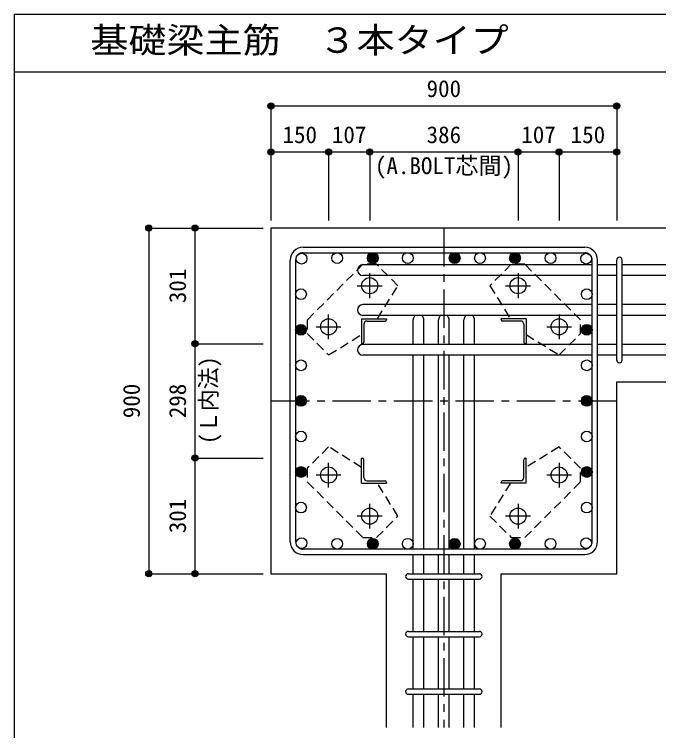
# Model space of a CAD drawing. Units: millimetres at full size, sheet at 1:20. Extents: x -3982 to 3969, y -2797 to 2801.
# Drawn here: x -3982 to -2305, y 935 to 2801 of the extents above; entities that cross this region are included whole.
import ezdxf
from ezdxf.enums import TextEntityAlignment as Align

# ---------------------------------------------------------------- set-up
doc = ezdxf.new("R2010")
doc.units = ezdxf.units.MM
doc.header["$LTSCALE"] = 20
doc.header["$PDMODE"] = 32
doc.header["$PDSIZE"] = 10
doc.linetypes.add('CHAIN1', pattern=[8, 5, -1, 1, -1])
doc.linetypes.add('DASHED1', pattern=[1.8, 1.2, -0.6])
for name, color, linetype in [('6-1_躯体線', 2, 'Continuous'), ('6-2_A.Bolt_', 4, 'Continuous'), ('6-3_柱型主筋', 4, 'Continuous'), ('6-4_フープ', 7, 'Continuous'), ('6-5_梁主筋', 7, 'Continuous'), ('6-6_S.T.P.', 7, 'Continuous'), ('6-7_文字', 7, 'Continuous'), ('6-9_プレート', 4, 'DASHED1'), ('6-D_寸法', 4, 'Continuous'), ('F-0_枠', 6, 'Continuous')]:
    doc.layers.add(name, color=color, linetype=linetype)
doc.styles.add('ＭＳ ゴシック', font='')
doc.styles.get('ＭＳ ゴシック').set_extended_font_data('MS Gothic')

msp = doc.modelspace()

# ---------------------------------------------------------------- linework, layer by layer
at = {"layer": '6-1_躯体線'}
for p, q in [((-2013.87, 2244.12), (-3313.87, 2244.12)), ((-3313.87, 2244.12), (-3313.87, 1344.12)), ((-2413.87, 1843.62), (-2013.87, 1843.62)), ((-2413.87, 1344.12), (-2413.87, 1843.62)), ((-3313.87, 1344.12), (-3013.37, 1344.12)), ((-3013.37, 944.12), (-3013.37, 1344.12)), ((-2714.37, 944.12), (-2714.37, 1344.12)), ((-2714.37, 1344.12), (-2413.87, 1344.12))]:
    msp.add_line(p, q, dxfattribs=at)
at = {"layer": '6-2_A.Bolt_', "linetype": 'CHAIN1'}
for p, q in [((-3056.87, 2061.92), (-3056.87, 2126.43)), ((-2670.87, 2126.42), (-2670.87, 2061.92)), ((-3089.17, 2094.12), (-3024.67, 2094.12)), ((-2703.07, 2094.12), (-2638.57, 2094.12)), ((-3163.87, 1954.92), (-3163.87, 2019.43)), ((-2563.87, 2019.42), (-2563.87, 1954.92)), ((-3196.17, 1987.12), (-3131.67, 1987.12)), ((-2596.07, 1987.12), (-2531.57, 1987.12)), ((-3163.87, 1568.82), (-3163.87, 1633.32)), ((-2563.87, 1633.32), (-2563.87, 1568.82)), ((-3131.67, 1601.12), (-3196.17, 1601.12)), ((-2531.57, 1601.12), (-2596.07, 1601.12)), ((-3056.87, 1461.82), (-3056.87, 1526.32)), ((-2670.87, 1526.32), (-2670.87, 1461.82)), ((-3024.67, 1494.12), (-3089.17, 1494.12)), ((-2638.57, 1494.12), (-2703.07, 1494.12))]:
    msp.add_line(p, q, dxfattribs=at)
at = {"layer": '6-2_A.Bolt_'}
for p, q in [((-3077.87, 2008.12), (-3012.87, 2008.12)), ((-3077.87, 2008.12), (-3077.87, 1943.12)), ((-3063.37, 2002.12), (-3016.87, 2002.12)), ((-3012.87, 2008.12), (-3012.87, 2006.12)), ((-2649.87, 2008.12), (-2714.87, 2008.12)), ((-2714.87, 2006.12), (-2714.87, 2008.12)), ((-2664.37, 2002.12), (-2710.87, 2002.12)), ((-2649.87, 2008.12), (-2649.87, 1943.12)), ((-3071.87, 1993.62), (-3071.87, 1947.12)), ((-2655.87, 1993.62), (-2655.87, 1947.12)), ((-3075.87, 1943.12), (-3077.87, 1943.12)), ((-2649.87, 1943.12), (-2651.87, 1943.12)), ((-3077.87, 1645.12), (-3075.87, 1645.12)), ((-3077.87, 1580.12), (-3077.87, 1645.12)), ((-2651.87, 1645.12), (-2649.87, 1645.12)), ((-2649.87, 1580.12), (-2649.87, 1645.12)), ((-3071.87, 1594.62), (-3071.87, 1641.12)), ((-2655.87, 1594.62), (-2655.87, 1641.12)), ((-3063.37, 1586.12), (-3016.87, 1586.12)), ((-2664.37, 1586.12), (-2710.87, 1586.12)), ((-3077.87, 1580.12), (-3012.87, 1580.12)), ((-3012.87, 1582.12), (-3012.87, 1580.12)), ((-2714.87, 1580.12), (-2714.87, 1582.12)), ((-2649.87, 1580.12), (-2714.87, 1580.12))]:
    msp.add_line(p, q, dxfattribs=at)
at = {"layer": '6-2_A.Bolt_', "color": 3}
for centre in [(-3056.87, 2094.12), (-2670.87, 2094.12), (-3163.87, 1987.12), (-2563.87, 1987.12), (-3163.87, 1601.12), (-2563.87, 1601.12), (-3056.87, 1494.12), (-2670.87, 1494.12)]:
    msp.add_circle(centre, 21, dxfattribs=at)
at = {"layer": '6-2_A.Bolt_'}
for centre, radius, start, end in [((-3063.37, 1993.62), 8.5, 90, 180), ((-3016.87, 2006.12), 4, 270, 0), ((-2710.87, 2006.12), 4, 180, 270), ((-2664.37, 1993.62), 8.5, 0, 90), ((-3075.87, 1947.12), 4, 270, 0), ((-2651.87, 1947.12), 4, 180, 270), ((-3075.87, 1641.12), 4, 0, 90), ((-2651.87, 1641.12), 4, 90, 180), ((-3063.37, 1594.62), 8.5, 180, 270), ((-3016.87, 1582.12), 4, 0, 90), ((-2710.87, 1582.12), 4, 90, 180), ((-2664.37, 1594.62), 8.5, 270, 0)]:
    msp.add_arc(centre, radius, start, end, dxfattribs=at)
at = {"layer": '6-3_柱型主筋', "color": 3}
for centre in [(-3234.26, 2164.51), (-3141.66, 2166.12), (-3049.06, 2166.12), (-2957.87, 2166.12), (-2835.87, 2166.12), (-2769.87, 2166.12), (-2678.67, 2166.12), (-2586.08, 2166.12), (-2493.48, 2164.51), (-3235.87, 2071.92), (-2491.87, 2071.92), (-3235.87, 1979.32), (-2491.87, 1979.32), (-3235.87, 1886.72), (-2491.87, 1886.72), (-3235.87, 1794.12), (-2491.87, 1794.12), (-3235.87, 1701.53), (-2491.87, 1701.53), (-3235.87, 1608.93), (-2491.87, 1608.93), (-3235.87, 1516.33), (-2491.87, 1516.33), (-3234.26, 1423.74), (-2493.48, 1423.74), (-3141.66, 1422.12), (-3049.06, 1422.12), (-2957.87, 1422.12), (-2835.87, 1422.12), (-2769.87, 1422.12), (-2678.67, 1422.12), (-2586.08, 1422.12)]:
    msp.add_circle(centre, 14, dxfattribs=at)
at = {"layer": '6-3_柱型主筋'}
for centre, radius in [((-3049.06, 2166.12), 14), ((-3049.06, 2166.12), 12.6), ((-3049.06, 2166.12), 11.2), ((-3049.06, 2166.12), 9.8), ((-3049.06, 2166.12), 8.4), ((-3049.06, 2166.12), 7), ((-3049.06, 2166.12), 5.6), ((-3049.06, 2166.12), 4.2), ((-3049.06, 2166.12), 2.8), ((-3049.06, 2166.12), 1.4), ((-2835.87, 2166.12), 14), ((-2835.87, 2166.12), 12.6), ((-2835.87, 2166.12), 11.2), ((-2835.87, 2166.12), 9.8), ((-2835.87, 2166.12), 8.4), ((-2835.87, 2166.12), 7), ((-2835.87, 2166.12), 5.6), ((-2835.87, 2166.12), 4.2), ((-2835.87, 2166.12), 2.8), ((-2835.87, 2166.12), 1.4), ((-2678.67, 2166.12), 14), ((-2678.67, 2166.12), 12.6), ((-2678.67, 2166.12), 11.2), ((-2678.67, 2166.12), 9.8), ((-2678.67, 2166.12), 8.4), ((-2678.67, 2166.12), 7), ((-2678.67, 2166.12), 5.6), ((-2678.67, 2166.12), 4.2), ((-2678.67, 2166.12), 2.8), ((-2678.67, 2166.12), 1.4), ((-3235.87, 1979.32), 14), ((-3235.87, 1979.32), 12.6), ((-3235.87, 1979.32), 11.2), ((-3235.87, 1979.32), 9.8), ((-3235.87, 1979.32), 8.4), ((-3235.87, 1979.32), 7), ((-3235.87, 1979.32), 5.6), ((-3235.87, 1979.32), 4.2), ((-3235.87, 1979.32), 2.8), ((-3235.87, 1979.32), 1.4), ((-2491.87, 1979.32), 14), ((-2491.87, 1979.32), 12.6), ((-2491.87, 1979.32), 11.2), ((-2491.87, 1979.32), 9.8), ((-2491.87, 1979.32), 8.4), ((-2491.87, 1979.32), 7), ((-2491.87, 1979.32), 5.6), ((-2491.87, 1979.32), 4.2), ((-2491.87, 1979.32), 2.8), ((-2491.87, 1979.32), 1.4), ((-3235.87, 1794.12), 14), ((-3235.87, 1794.12), 12.6), ((-3235.87, 1794.12), 11.2), ((-3235.87, 1794.12), 9.8), ((-3235.87, 1794.12), 8.4), ((-3235.87, 1794.12), 7), ((-3235.87, 1794.12), 5.6), ((-3235.87, 1794.12), 4.2), ((-3235.87, 1794.12), 2.8), ((-3235.87, 1794.12), 1.4), ((-2491.87, 1794.12), 14), ((-2491.87, 1794.12), 12.6), ((-2491.87, 1794.12), 11.2), ((-2491.87, 1794.12), 9.8), ((-2491.87, 1794.12), 8.4), ((-2491.87, 1794.12), 7), ((-2491.87, 1794.12), 5.6), ((-2491.87, 1794.12), 4.2), ((-2491.87, 1794.12), 2.8), ((-2491.87, 1794.12), 1.4), ((-3235.87, 1608.93), 14), ((-2491.87, 1608.93), 14), ((-3235.87, 1608.93), 12.6), ((-3235.87, 1608.93), 11.2), ((-3235.87, 1608.93), 9.8), ((-3235.87, 1608.93), 8.4), ((-3235.87, 1608.93), 7), ((-3235.87, 1608.93), 5.6), ((-3235.87, 1608.93), 4.2), ((-3235.87, 1608.93), 2.8), ((-3235.87, 1608.93), 1.4), ((-2491.87, 1608.93), 12.6), ((-2491.87, 1608.93), 11.2), ((-2491.87, 1608.93), 9.8), ((-2491.87, 1608.93), 8.4), ((-2491.87, 1608.93), 7), ((-2491.87, 1608.93), 5.6), ((-2491.87, 1608.93), 4.2), ((-2491.87, 1608.93), 2.8), ((-2491.87, 1608.93), 1.4), ((-3049.06, 1422.12), 14), ((-3049.06, 1422.12), 12.6), ((-3049.06, 1422.12), 11.2), ((-3049.06, 1422.12), 9.8), ((-3049.06, 1422.12), 8.4), ((-3049.06, 1422.12), 7), ((-3049.06, 1422.12), 5.6), ((-3049.06, 1422.12), 4.2), ((-3049.06, 1422.12), 2.8), ((-3049.06, 1422.12), 1.4), ((-2835.87, 1422.12), 14), ((-2835.87, 1422.12), 12.6), ((-2835.87, 1422.12), 11.2), ((-2835.87, 1422.12), 9.8), ((-2835.87, 1422.12), 8.4), ((-2835.87, 1422.12), 7), ((-2835.87, 1422.12), 5.6), ((-2835.87, 1422.12), 4.2), ((-2835.87, 1422.12), 2.8), ((-2835.87, 1422.12), 1.4), ((-2678.67, 1422.12), 14), ((-2678.67, 1422.12), 12.6), ((-2678.67, 1422.12), 11.2), ((-2678.67, 1422.12), 9.8), ((-2678.67, 1422.12), 8.4), ((-2678.67, 1422.12), 7), ((-2678.67, 1422.12), 5.6), ((-2678.67, 1422.12), 4.2), ((-2678.67, 1422.12), 2.8), ((-2678.67, 1422.12), 1.4)]:
    msp.add_circle(centre, radius, dxfattribs=at)
at = {"layer": '6-4_フープ'}
for p, q in [((-3230.37, 2194.12), (-2497.37, 2194.12)), ((-3230.37, 2180.12), (-2497.37, 2180.12)), ((-3263.87, 1427.62), (-3263.87, 2160.62)), ((-3249.87, 2160.62), (-3249.87, 1427.62)), ((-2477.87, 1427.62), (-2477.87, 2160.62)), ((-2463.87, 1427.62), (-2463.87, 2160.62)), ((-2497.37, 1408.12), (-3230.37, 1408.12)), ((-3230.37, 1394.12), (-2497.37, 1394.12))]:
    msp.add_line(p, q, dxfattribs=at)
for centre, radius, start, end in [((-3230.37, 2160.62), 33.5, 90, 180), ((-2497.37, 2160.62), 33.5, 0, 90), ((-3230.37, 2160.62), 19.5, 90, 180), ((-2497.37, 2160.62), 19.5, 0, 90), ((-3230.37, 1427.62), 33.5, 180, 270), ((-3230.37, 1427.62), 19.5, 180, 270), ((-2497.37, 1427.62), 33.5, 270, 0), ((-2497.37, 1427.62), 19.5, 270, 0)]:
    msp.add_arc(centre, radius, start, end, dxfattribs=at)
at = {"layer": '6-5_梁主筋'}
for p, q in [((-2477.87, 2148.51), (-3074.87, 2148.51)), ((-2413.87, 2148.51), (-2463.87, 2148.51)), ((-2263.87, 2148.51), (-2399.87, 2148.51)), ((-2477.87, 2120.51), (-3074.87, 2120.51)), ((-2413.87, 2120.51), (-2463.87, 2120.51)), ((-2263.87, 2120.51), (-2399.87, 2120.51)), ((-2477.87, 2044.82), (-3074.87, 2044.82)), ((-2413.87, 2044.82), (-2463.87, 2044.82)), ((-2263.87, 2044.82), (-2399.87, 2044.82)), ((-2477.87, 2016.82), (-3074.87, 2016.82)), ((-2413.87, 2016.82), (-2463.87, 2016.82)), ((-2263.87, 2016.82), (-2399.87, 2016.82)), ((-2943.87, 1941.12), (-2943.87, 2005.12)), ((-2915.87, 1941.12), (-2915.87, 2005.12)), ((-2877.87, 1941.12), (-2877.87, 2005.12)), ((-2849.87, 1941.12), (-2849.87, 2005.12)), ((-2811.87, 1941.12), (-2811.87, 2005.12)), ((-2783.87, 1941.12), (-2783.87, 2005.12)), ((-2477.87, 1941.12), (-3074.87, 1941.12)), ((-2413.87, 1941.12), (-2463.87, 1941.12)), ((-2263.87, 1941.12), (-2399.87, 1941.12)), ((-2477.87, 1913.12), (-3074.87, 1913.12)), ((-2943.87, 1408.12), (-2943.87, 1913.12)), ((-2915.87, 1408.12), (-2915.87, 1913.12)), ((-2877.87, 1408.12), (-2877.87, 1913.12)), ((-2849.87, 1408.12), (-2849.87, 1913.12)), ((-2811.87, 1408.12), (-2811.87, 1913.12)), ((-2783.87, 1408.12), (-2783.87, 1913.12)), ((-2413.87, 1913.12), (-2463.87, 1913.12)), ((-2263.87, 1913.12), (-2399.87, 1913.12)), ((-2943.87, 1344.12), (-2943.87, 1394.12)), ((-2915.87, 1344.12), (-2915.87, 1394.12)), ((-2877.87, 1344.12), (-2877.87, 1394.12)), ((-2849.87, 1344.12), (-2849.87, 1394.12)), ((-2811.87, 1344.12), (-2811.87, 1394.12)), ((-2783.87, 1344.12), (-2783.87, 1394.12)), ((-2943.87, 1194.12), (-2943.87, 1330.12)), ((-2915.87, 1194.12), (-2915.87, 1330.12)), ((-2877.87, 1194.12), (-2877.87, 1330.12)), ((-2849.87, 1194.12), (-2849.87, 1330.12)), ((-2811.87, 1194.12), (-2811.87, 1330.12)), ((-2783.87, 1194.12), (-2783.87, 1330.12)), ((-2943.87, 1044.12), (-2943.87, 1180.12)), ((-2915.87, 1044.12), (-2915.87, 1180.12)), ((-2877.87, 1044.12), (-2877.87, 1180.12)), ((-2849.87, 1044.12), (-2849.87, 1180.12)), ((-2811.87, 1044.12), (-2811.87, 1180.12)), ((-2783.87, 1044.12), (-2783.87, 1180.12)), ((-2943.87, 944.12), (-2943.87, 1030.12)), ((-2915.87, 944.12), (-2915.87, 1030.12)), ((-2877.87, 944.12), (-2877.87, 1030.12)), ((-2849.87, 944.12), (-2849.87, 1030.12)), ((-2811.87, 944.12), (-2811.87, 1030.12)), ((-2783.87, 944.12), (-2783.87, 1030.12))]:
    msp.add_line(p, q, dxfattribs=at)
for centre, start, end in [((-3074.87, 2134.51), 90, 270), ((-3074.87, 2030.82), 90, 270), ((-2929.87, 2005.12), 123.35035, 180), ((-2929.87, 2005.12), 0, 56.64965), ((-2863.87, 2005.12), 123.35035, 180), ((-2863.87, 2005.12), 0, 56.64965), ((-2797.87, 2005.12), 123.35035, 180), ((-2797.87, 2005.12), 0, 56.64965), ((-3074.87, 1927.12), 90, 270)]:
    msp.add_arc(centre, 14, start, end, dxfattribs=at)
at = {"layer": '6-6_S.T.P.'}
for p, q in [((-2413.87, 1900.62), (-2413.87, 2161.01)), ((-2399.87, 1900.62), (-2399.87, 2161.01)), ((-2956.37, 1344.12), (-2771.37, 1344.12)), ((-2956.37, 1330.12), (-2771.37, 1330.12)), ((-2956.37, 1194.12), (-2771.37, 1194.12)), ((-2956.37, 1180.12), (-2771.37, 1180.12)), ((-2956.37, 1044.12), (-2771.37, 1044.12)), ((-2956.37, 1030.12), (-2771.37, 1030.12))]:
    msp.add_line(p, q, dxfattribs=at)
for centre, start, end in [((-2406.87, 2161.01), 0, 180), ((-2406.87, 2161.01), 0, 180), ((-2406.87, 2161.01), 0, 180), ((-2406.87, 2161.01), 0, 180), ((-2406.87, 1900.62), 180, 0), ((-2406.87, 1900.62), 180, 0), ((-2406.87, 1900.62), 180, 0), ((-2406.87, 1900.62), 180, 0), ((-2956.37, 1337.12), 90, 270), ((-2956.37, 1337.12), 90, 270), ((-2956.37, 1337.12), 90, 270), ((-2956.37, 1337.12), 90, 270), ((-2771.37, 1337.12), 270, 90), ((-2771.37, 1337.12), 270, 90), ((-2771.37, 1337.12), 270, 90), ((-2771.37, 1337.12), 270, 90), ((-2956.37, 1187.12), 90, 270), ((-2771.37, 1187.12), 270, 90), ((-2956.37, 1037.12), 90, 270), ((-2771.37, 1037.12), 270, 90)]:
    msp.add_arc(centre, 7, start, end, dxfattribs=at)
at = {"layer": '6-9_プレート'}
for p, q in [((-3036.87, 2008.12), (-2983.47, 2094.02)), ((-2649.87, 1967.12), (-2563.97, 1913.73)), ((-3077.87, 1621.12), (-3163.77, 1674.52)), ((-2690.87, 1580.12), (-2744.27, 1494.23))]:
    msp.add_line(p, q, dxfattribs=at)
for points in [[(-3074.67, 2149.82), (-3219.67, 2004.92), (-3219.67, 1969.52), (-3163.77, 1913.72), (-3077.87, 1967.12)], [(-2983.47, 2094.02), (-3039.27, 2149.82), (-3074.67, 2149.82)], [(-2508.17, 2004.93), (-2653.07, 2149.92), (-2688.47, 2149.92), (-2744.27, 2094.03), (-2690.87, 2008.13)], [(-2563.97, 1913.73), (-2508.17, 1969.53), (-2508.17, 2004.93)], [(-3163.77, 1674.52), (-3219.57, 1618.72), (-3219.57, 1583.32)], [(-2653.07, 1438.43), (-2508.07, 1583.33), (-2508.07, 1618.73), (-2563.97, 1674.52), (-2649.87, 1621.13)], [(-3219.57, 1583.32), (-3074.67, 1438.32), (-3039.27, 1438.32), (-2983.47, 1494.22), (-3036.87, 1580.12)], [(-2744.27, 1494.23), (-2688.47, 1438.43), (-2653.07, 1438.43)]]:
    msp.add_lwpolyline(points, dxfattribs=at)
at = {"layer": '6-D_寸法'}
for p, q in [((-3313.87, 2562.15), (-3313.87, 2442.15)), ((-3313.87, 2562.15), (-2413.87, 2562.15)), ((-3313.87, 2562.15), (-3313.87, 2442.15)), ((-2413.87, 2562.15), (-2413.87, 2442.15)), ((-3313.87, 2442.15), (-3313.87, 2264.12)), ((-3313.87, 2442.15), (-3313.87, 2264.12)), ((-3313.87, 2442.15), (-3313.87, 2264.12)), ((-3163.87, 2442.15), (-3313.87, 2442.15)), ((-3313.87, 2442.15), (-3313.87, 2264.12)), ((-3056.87, 2442.15), (-3163.87, 2442.15)), ((-3163.87, 2442.15), (-3163.87, 2264.12)), ((-2670.87, 2442.15), (-3056.87, 2442.15)), ((-3056.87, 2442.15), (-3056.87, 2264.12)), ((-2563.87, 2442.15), (-2670.87, 2442.15)), ((-2670.87, 2442.15), (-2670.87, 2264.12)), ((-2413.87, 2442.15), (-2563.87, 2442.15)), ((-2563.87, 2442.15), (-2563.87, 2264.12)), ((-2413.87, 2442.15), (-2413.87, 2264.12)), ((-2413.87, 2442.15), (-2413.87, 2264.12)), ((-2413.87, 2442.15), (-2413.87, 2264.12)), ((-3631.89, 2244.12), (-3631.89, 1344.12)), ((-3631.89, 2244.12), (-3511.89, 2244.12)), ((-3511.89, 2244.12), (-3511.89, 1943.12)), ((-3511.89, 2244.12), (-3333.87, 2244.12)), ((-3511.89, 1943.12), (-3333.87, 1943.12)), ((-3511.89, 1943.12), (-3511.89, 1645.12)), ((-3511.89, 1645.12), (-3333.87, 1645.12)), ((-3511.89, 1645.12), (-3511.89, 1344.12)), ((-3631.89, 1344.12), (-3511.89, 1344.12)), ((-3511.89, 1344.12), (-3333.87, 1344.12))]:
    msp.add_line(p, q, dxfattribs=at)
at = {"layer": '6-D_寸法', "linetype": 'CHAIN1'}
for p, q in [((-2863.87, 2244.12), (-2863.87, 944.12)), ((-3313.87, 1794.12), (-2413.87, 1794.12))]:
    msp.add_line(p, q, dxfattribs=at)
at = {"layer": '6-D_寸法'}
msp.add_lwpolyline([(-3631.89, 2244.12), (-3511.89, 2244.12), (-3333.87, 2244.12)], dxfattribs=at)
for centre, radius in [((-3313.87, 2562.15), 8), ((-3313.87, 2562.15), 7.2), ((-3313.87, 2562.15), 6.4), ((-3313.87, 2562.15), 5.6), ((-3313.87, 2562.15), 4.8), ((-3313.87, 2562.15), 4), ((-3313.87, 2562.15), 3.2), ((-3313.87, 2562.15), 2.4), ((-3313.87, 2562.15), 1.6), ((-3313.87, 2562.15), 0.8), ((-2413.87, 2562.15), 8), ((-2413.87, 2562.15), 7.2), ((-2413.87, 2562.15), 6.4), ((-2413.87, 2562.15), 5.6), ((-2413.87, 2562.15), 4.8), ((-2413.87, 2562.15), 4), ((-2413.87, 2562.15), 3.2), ((-2413.87, 2562.15), 2.4), ((-2413.87, 2562.15), 1.6), ((-2413.87, 2562.15), 0.8), ((-3313.87, 2442.15), 8), ((-3313.87, 2442.15), 7.2), ((-3313.87, 2442.15), 6.4), ((-3313.87, 2442.15), 5.6), ((-3313.87, 2442.15), 4.8), ((-3313.87, 2442.15), 4), ((-3313.87, 2442.15), 3.2), ((-3313.87, 2442.15), 2.4), ((-3313.87, 2442.15), 1.6), ((-3163.87, 2442.15), 8), ((-3163.87, 2442.15), 7.2), ((-3163.87, 2442.15), 6.4), ((-3163.87, 2442.15), 5.6), ((-3163.87, 2442.15), 4.8), ((-3163.87, 2442.15), 4), ((-3163.87, 2442.15), 3.2), ((-3163.87, 2442.15), 2.4), ((-3163.87, 2442.15), 1.6), ((-3056.87, 2442.15), 8), ((-3056.87, 2442.15), 7.2), ((-3056.87, 2442.15), 6.4), ((-3056.87, 2442.15), 5.6), ((-3056.87, 2442.15), 4.8), ((-3056.87, 2442.15), 4), ((-3056.87, 2442.15), 3.2), ((-3056.87, 2442.15), 2.4), ((-3056.87, 2442.15), 1.6), ((-2670.87, 2442.15), 8), ((-2670.87, 2442.15), 7.2), ((-2670.87, 2442.15), 6.4), ((-2670.87, 2442.15), 5.6), ((-2670.87, 2442.15), 4.8), ((-2670.87, 2442.15), 4), ((-2670.87, 2442.15), 3.2), ((-2670.87, 2442.15), 2.4), ((-2670.87, 2442.15), 1.6), ((-2563.87, 2442.15), 8), ((-2563.87, 2442.15), 7.2), ((-2563.87, 2442.15), 6.4), ((-2563.87, 2442.15), 5.6), ((-2563.87, 2442.15), 4.8), ((-2563.87, 2442.15), 4), ((-2563.87, 2442.15), 3.2), ((-2563.87, 2442.15), 2.4), ((-2563.87, 2442.15), 1.6), ((-2413.87, 2442.15), 8), ((-2413.87, 2442.15), 7.2), ((-2413.87, 2442.15), 6.4), ((-2413.87, 2442.15), 5.6), ((-2413.87, 2442.15), 4.8), ((-2413.87, 2442.15), 4), ((-2413.87, 2442.15), 3.2), ((-2413.87, 2442.15), 2.4), ((-2413.87, 2442.15), 1.6), ((-3313.87, 2442.15), 0.8), ((-3163.87, 2442.15), 0.8), ((-3056.87, 2442.15), 0.8), ((-2670.87, 2442.15), 0.8), ((-2563.87, 2442.15), 0.8), ((-2413.87, 2442.15), 0.8), ((-3631.89, 2244.12), 8), ((-3631.89, 2244.12), 7.2), ((-3631.89, 2244.12), 6.4), ((-3631.89, 2244.12), 5.6), ((-3631.89, 2244.12), 4.8), ((-3631.89, 2244.12), 4), ((-3631.89, 2244.12), 3.2), ((-3631.89, 2244.12), 2.4), ((-3631.89, 2244.12), 1.6), ((-3631.89, 2244.12), 0.8), ((-3511.89, 2244.12), 8), ((-3511.89, 2244.12), 7.2), ((-3511.89, 2244.12), 6.4), ((-3511.89, 2244.12), 5.6), ((-3511.89, 2244.12), 4.8), ((-3511.89, 2244.12), 4), ((-3511.89, 2244.12), 3.2), ((-3511.89, 2244.12), 2.4), ((-3511.89, 2244.12), 1.6), ((-3511.89, 2244.12), 0.8), ((-3511.89, 1943.12), 8), ((-3511.89, 1943.12), 7.2), ((-3511.89, 1943.12), 6.4), ((-3511.89, 1943.12), 5.6), ((-3511.89, 1943.12), 4.8), ((-3511.89, 1943.12), 4), ((-3511.89, 1943.12), 3.2), ((-3511.89, 1943.12), 2.4), ((-3511.89, 1943.12), 1.6), ((-3511.89, 1943.12), 0.8), ((-3511.89, 1645.12), 8), ((-3511.89, 1645.12), 7.2), ((-3511.89, 1645.12), 6.4), ((-3511.89, 1645.12), 5.6), ((-3511.89, 1645.12), 4.8), ((-3511.89, 1645.12), 4), ((-3511.89, 1645.12), 3.2), ((-3511.89, 1645.12), 2.4), ((-3511.89, 1645.12), 1.6), ((-3511.89, 1645.12), 0.8), ((-3631.89, 1344.12), 8), ((-3631.89, 1344.12), 7.2), ((-3631.89, 1344.12), 6.4), ((-3631.89, 1344.12), 5.6), ((-3631.89, 1344.12), 4.8), ((-3631.89, 1344.12), 4), ((-3631.89, 1344.12), 3.2), ((-3631.89, 1344.12), 2.4), ((-3631.89, 1344.12), 1.6), ((-3631.89, 1344.12), 0.8), ((-3511.89, 1344.12), 8), ((-3511.89, 1344.12), 7.2), ((-3511.89, 1344.12), 6.4), ((-3511.89, 1344.12), 5.6), ((-3511.89, 1344.12), 4.8), ((-3511.89, 1344.12), 4), ((-3511.89, 1344.12), 3.2), ((-3511.89, 1344.12), 2.4), ((-3511.89, 1344.12), 1.6), ((-3511.89, 1344.12), 0.8)]:
    msp.add_circle(centre, radius, dxfattribs=at)
at = {"layer": '6-D_寸法', "color": 7}
for p in [(-3313.87, 2562.15), (-2413.87, 2562.15), (-3313.87, 2442.15), (-3163.87, 2442.15), (-3056.87, 2442.15), (-2670.87, 2442.15), (-2563.87, 2442.15), (-2413.87, 2442.15), (-3631.89, 2244.12), (-3511.89, 2244.12), (-3511.89, 1943.12), (-3511.89, 1645.12), (-3631.89, 1344.12), (-3511.89, 1344.12)]:
    msp.add_point(p, dxfattribs=at)
at = {"layer": 'F-0_枠'}
for q in [(3969.4, 2800.77), (-3981.92, -2796.83)]:
    msp.add_line((-3981.92, 2800.77), q, dxfattribs=at)
at = {"layer": 'F-0_枠', "color": 2}
msp.add_line((-3981.92, 2650.77), (2482.4, 2650.77), dxfattribs=at)

# ---------------------------------------------------------------- texts
at = {"layer": '6-7_文字', "color": 2, "style": 'ＭＳ ゴシック', "width": 1.1}
msp.add_text('\u3000\u3000基礎梁主筋\u3000３本タイプ', height=65.98, dxfattribs=at).set_placement((-3981.92, 2680.77), align=Align.BOTTOM_LEFT)
at = {"layer": '6-7_文字', "color": 4, "style": 'ＭＳ ゴシック'}
msp.add_text('(A.BOLT芯間)', height=43.99, dxfattribs=at).set_placement((-3043.34, 2371.37), align=Align.BOTTOM_LEFT)
at = {"layer": '6-D_寸法', "style": 'ＭＳ ゴシック'}
for s, p in [('900', (-2908.87, 2572.15)), ('150', (-3283.87, 2452.15)), ('107', (-3155.37, 2452.15)), ('386', (-2908.87, 2452.15)), ('107', (-2662.37, 2452.15)), ('150', (-2533.87, 2452.15))]:
    msp.add_text(s, height=43.99, dxfattribs=at).set_placement(p, align=Align.BOTTOM_LEFT)
for s, p in [('301', (-3521.89, 2048.62)), ('900', (-3641.89, 1749.12)), ('298', (-3521.89, 1749.12)), ('301', (-3521.89, 1449.62))]:
    msp.add_text(s, height=43.99, rotation=90, dxfattribs=at).set_placement(p, align=Align.BOTTOM_LEFT)
at = {"layer": '6-D_寸法', "style": 'ＭＳ ゴシック', "width": 0.95}
msp.add_text('(Ｌ内法)', height=43.99, rotation=90, dxfattribs=at).set_placement((-3441.41, 1682.02), align=Align.BOTTOM_LEFT)

doc.saveas('drawing.dxf')
